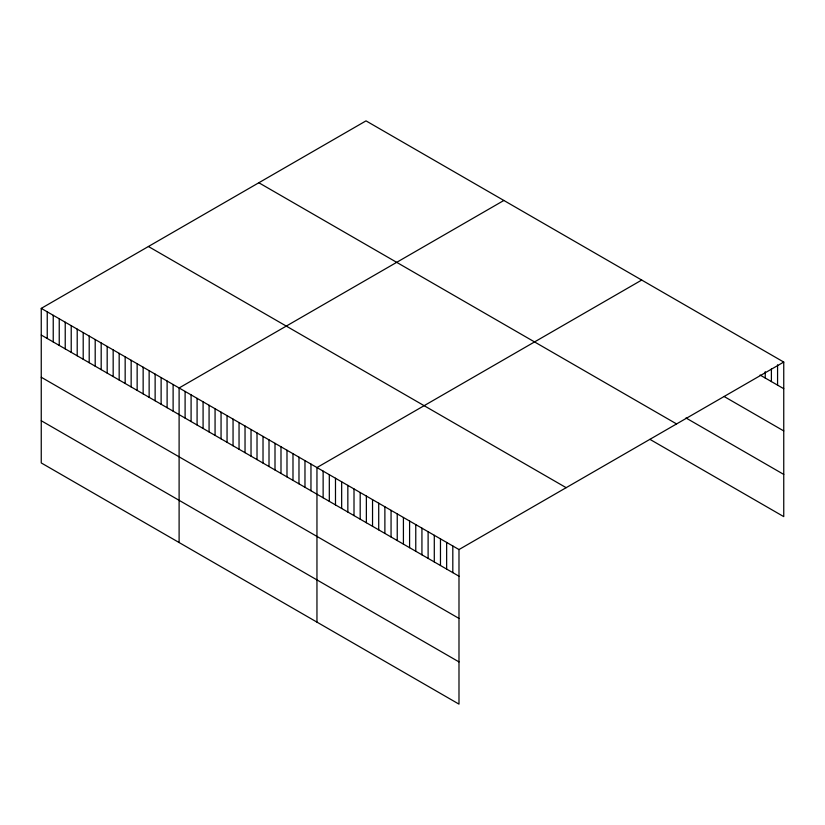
<?xml version="1.0" encoding="UTF-8"?>
<svg xmlns="http://www.w3.org/2000/svg" width="825" height="825" viewBox="0 0 825 825"><rect width="100%" height="100%" fill="white"/><g stroke="black" fill="none" stroke-linecap="round" stroke-linejoin="round"><path stroke-width="1.24" d="M41.25 308.375L458.989 549.553L458.989 704.127L41.25 462.938L41.25 308.375L366.011 120.873L783.75 362.062L783.75 516.625L649.956 439.374M503.858 200.465L179.108 387.967L179.108 542.53M641.716 280.057L316.955 467.558L316.955 622.122M458.989 549.553L783.75 362.062M760.083 375.045L783.75 388.709M724.051 396.464L783.75 430.928M685.977 417.966L783.75 474.416M258.833 182.748L676.583 423.937M148.417 246.5L566.167 487.678M41.25 335.032L458.989 576.211M41.25 377.242L458.989 618.42M41.25 420.729L458.989 661.908M777.573 364.836L777.573 385.151M771.396 368.888L771.396 381.583M765.229 371.673L765.229 378.015M452.812 545.995L452.812 572.643M446.645 542.427L446.645 569.085M440.468 538.859L440.468 565.517M434.29 535.291L434.29 561.949M428.113 531.733L428.113 558.381M421.936 528.165L421.936 554.823M415.769 524.597L415.769 551.255M409.592 521.039L409.592 547.687M403.415 517.471L403.415 544.118M397.238 513.903L397.238 540.561M391.06 510.335L391.06 536.993M384.883 506.777L384.883 533.424M378.716 503.209L378.716 529.867M372.539 499.641L372.539 526.298M366.362 496.073L366.362 522.73M360.185 492.515L360.185 519.162M354.007 488.947L354.007 515.604M347.841 485.378L347.841 512.036M341.663 481.821L341.663 508.468M335.486 478.252L335.486 504.91M329.309 474.684L329.309 501.342M323.132 471.116L323.132 497.774M310.963 464.093L310.963 490.751M304.972 460.639L304.972 487.286M298.98 457.174L298.98 483.832M292.988 453.709L292.988 480.367M286.987 450.254L286.987 476.912M280.995 446.789L280.995 473.447M275.003 443.334L275.003 469.982M269.012 439.869L269.012 466.527M263.02 436.415L263.02 463.062M257.018 432.95L257.018 459.608M251.027 429.495L251.027 456.142M245.035 426.03L245.035 452.688M239.044 422.565L239.044 449.223M233.052 419.11L233.052 445.768M227.05 415.645L227.05 442.303M221.059 412.191L221.059 438.838M215.067 408.726L215.067 435.383M209.076 405.271L209.076 431.918M203.084 401.806L203.084 428.464M197.082 398.351L197.082 424.999M191.091 394.886L191.091 421.544M185.099 391.421L185.099 418.079M173.116 384.502L173.116 411.159M167.114 381.047L167.114 407.694M161.123 377.582L161.123 404.24M155.131 374.127L155.131 400.775M149.139 370.662L149.139 397.32M143.148 367.207L143.148 393.855M137.146 363.743L137.146 390.4M131.154 360.278L131.154 386.935M125.163 356.823L125.163 383.481M119.171 353.358L119.171 380.016M113.169 349.903L113.169 376.551M107.178 346.438L107.178 373.096M101.186 342.983L101.186 369.631M95.195 339.518L95.195 366.176M89.203 336.064L89.203 362.711M83.201 332.599L83.201 359.257M77.21 329.134L77.21 355.792M71.218 325.679L71.218 352.337M65.227 322.214L65.227 348.872M59.235 318.759L59.235 345.407M53.233 315.294L53.233 341.952M47.242 311.84L47.242 338.487"/></g></svg>
